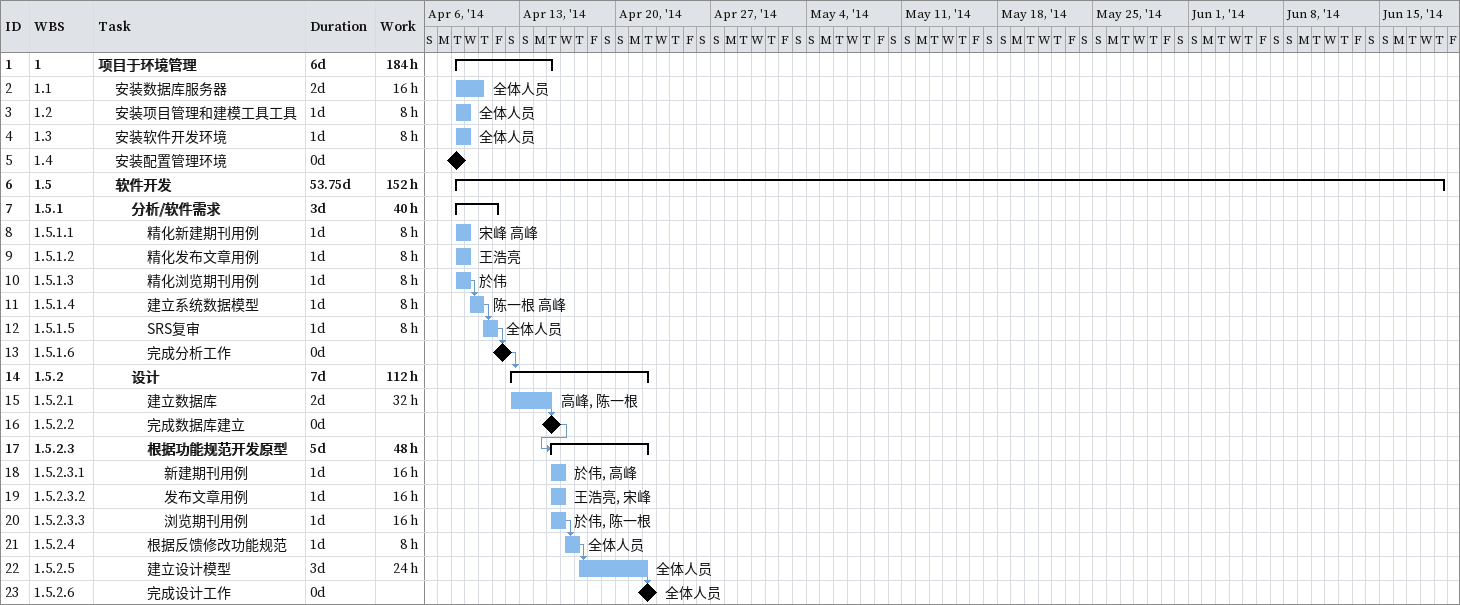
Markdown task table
| ID | WBS | Task | Duration | Start | Finish | Predecessors | Resources | Work (h) |
|---|---|---|---|---|---|---|---|---|
| 1 | 1 | **项目于环境管理** | 6d | 2014-04-08 | 2014-04-15 |  |  | 184 |
| 2 | 1.1 | 安装数据库服务器 | 2d | 2014-04-08 | 2014-04-10 |  | 全体人员 | 16 |
| 3 | 1.2 | 安装项目管理和建模工具工具 | 1d | 2014-04-08 | 2014-04-09 |  | 全体人员 | 8 |
| 4 | 1.3 | 安装软件开发环境 | 1d | 2014-04-08 | 2014-04-09 |  | 全体人员 | 8 |
| 5 | 1.4 | 安装配置管理环境 | 0d | 2014-04-08 | 2014-04-08 |  |  |  |
| 6 | 1.5 | **软件开发** | 53.75d | 2014-04-08 | 2014-06-19 |  |  | 152 |
| 7 | 1.5.1 | **分析/软件需求** | 3d | 2014-04-08 | 2014-04-11 |  |  | 40 |
| 8 | 1.5.1.1 | 精化新建期刊用例 | 1d | 2014-04-08 | 2014-04-09 |  | 宋峰 高峰 | 8 |
| 9 | 1.5.1.2 | 精化发布文章用例 | 1d | 2014-04-08 | 2014-04-09 |  | 王浩亮 | 8 |
| 10 | 1.5.1.3 | 精化浏览期刊用例 | 1d | 2014-04-08 | 2014-04-09 |  | 於伟 | 8 |
| 11 | 1.5.1.4 | 建立系统数据模型 | 1d | 2014-04-09 | 2014-04-10 | 10 | 陈一根 高峰 | 8 |
| 12 | 1.5.1.5 | SRS复审 | 1d | 2014-04-10 | 2014-04-11 | 11 | 全体人员 | 8 |
| 13 | 1.5.1.6 | 完成分析工作 | 0d | 2014-04-11 | 2014-04-11 | 12 |  |  |
| 14 | 1.5.2 | **设计** | 7d | 2014-04-12 | 2014-04-22 | 13 |  | 112 |
| 15 | 1.5.2.1 | 建立数据库 | 2d | 2014-04-12 | 2014-04-15 |  | 高峰, 陈一根 | 32 |
| 16 | 1.5.2.2 | 完成数据库建立 | 0d | 2014-04-15 | 2014-04-15 | 15 |  |  |
| 17 | 1.5.2.3 | **根据功能规范开发原型** | 5d | 2014-04-15 | 2014-04-22 | 16 |  | 48 |
| 18 | 1.5.2.3.1 | 新建期刊用例 | 1d | 2014-04-15 | 2014-04-16 |  | 於伟, 高峰 | 16 |
| 19 | 1.5.2.3.2 | 发布文章用例 | 1d | 2014-04-15 | 2014-04-16 |  | 王浩亮, 宋峰 | 16 |
| 20 | 1.5.2.3.3 | 浏览期刊用例 | 1d | 2014-04-15 | 2014-04-16 |  | 於伟, 陈一根 | 16 |
| 21 | 1.5.2.4 | 根据反馈修改功能规范 | 1d | 2014-04-16 | 2014-04-17 | 20 | 全体人员 | 8 |
| 22 | 1.5.2.5 | 建立设计模型 | 3d | 2014-04-17 | 2014-04-22 | 21 | 全体人员 | 24 |
| 23 | 1.5.2.6 | 完成设计工作 | 0d | 2014-04-22 | 2014-04-22 | 22 | 全体人员 |  |
